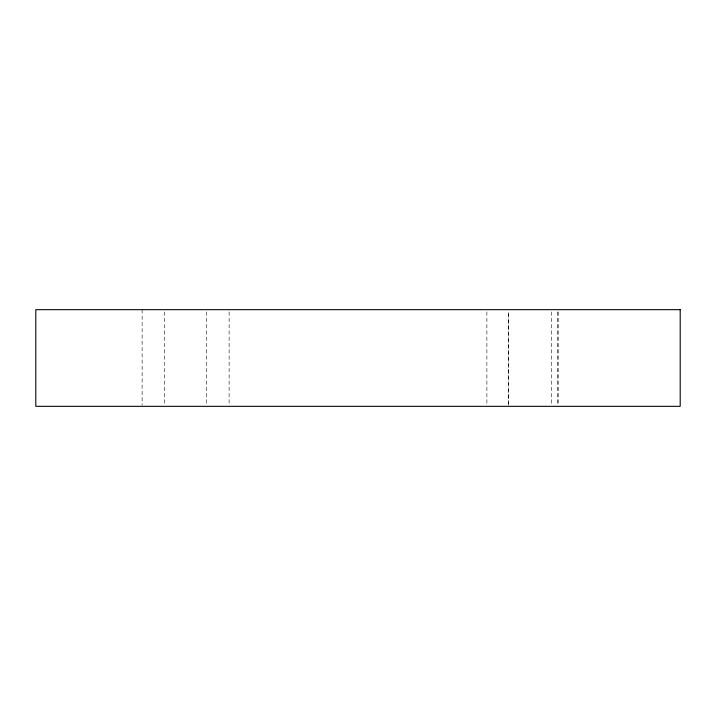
<?xml version="1.0" encoding="UTF-8"?>
<svg xmlns="http://www.w3.org/2000/svg" width="716" height="716" viewBox="0 0 716 716"><rect width="100%" height="100%" fill="white"/><g stroke="black" fill="none" stroke-linecap="round" stroke-linejoin="round"><path stroke-width="0.54" stroke-dasharray="3.58 2.69" d="M557.988 311.89L557.988 405.22M557.943 311.89L557.943 405.22M551.32 311.89L551.32 405.22M486.88 311.89L486.88 405.22M229.12 311.89L229.12 405.22M206.593 311.89L206.593 405.22M164.68 311.89L164.68 405.22M142.126 309.67L142.126 405.22M508.476 405.22L508.476 311.89L508.423 405.22"/><path stroke-width="1.07" d="M680.2 309.67L35.8 309.67L35.8 406.33L680.2 406.33L680.2 309.67"/></g></svg>
